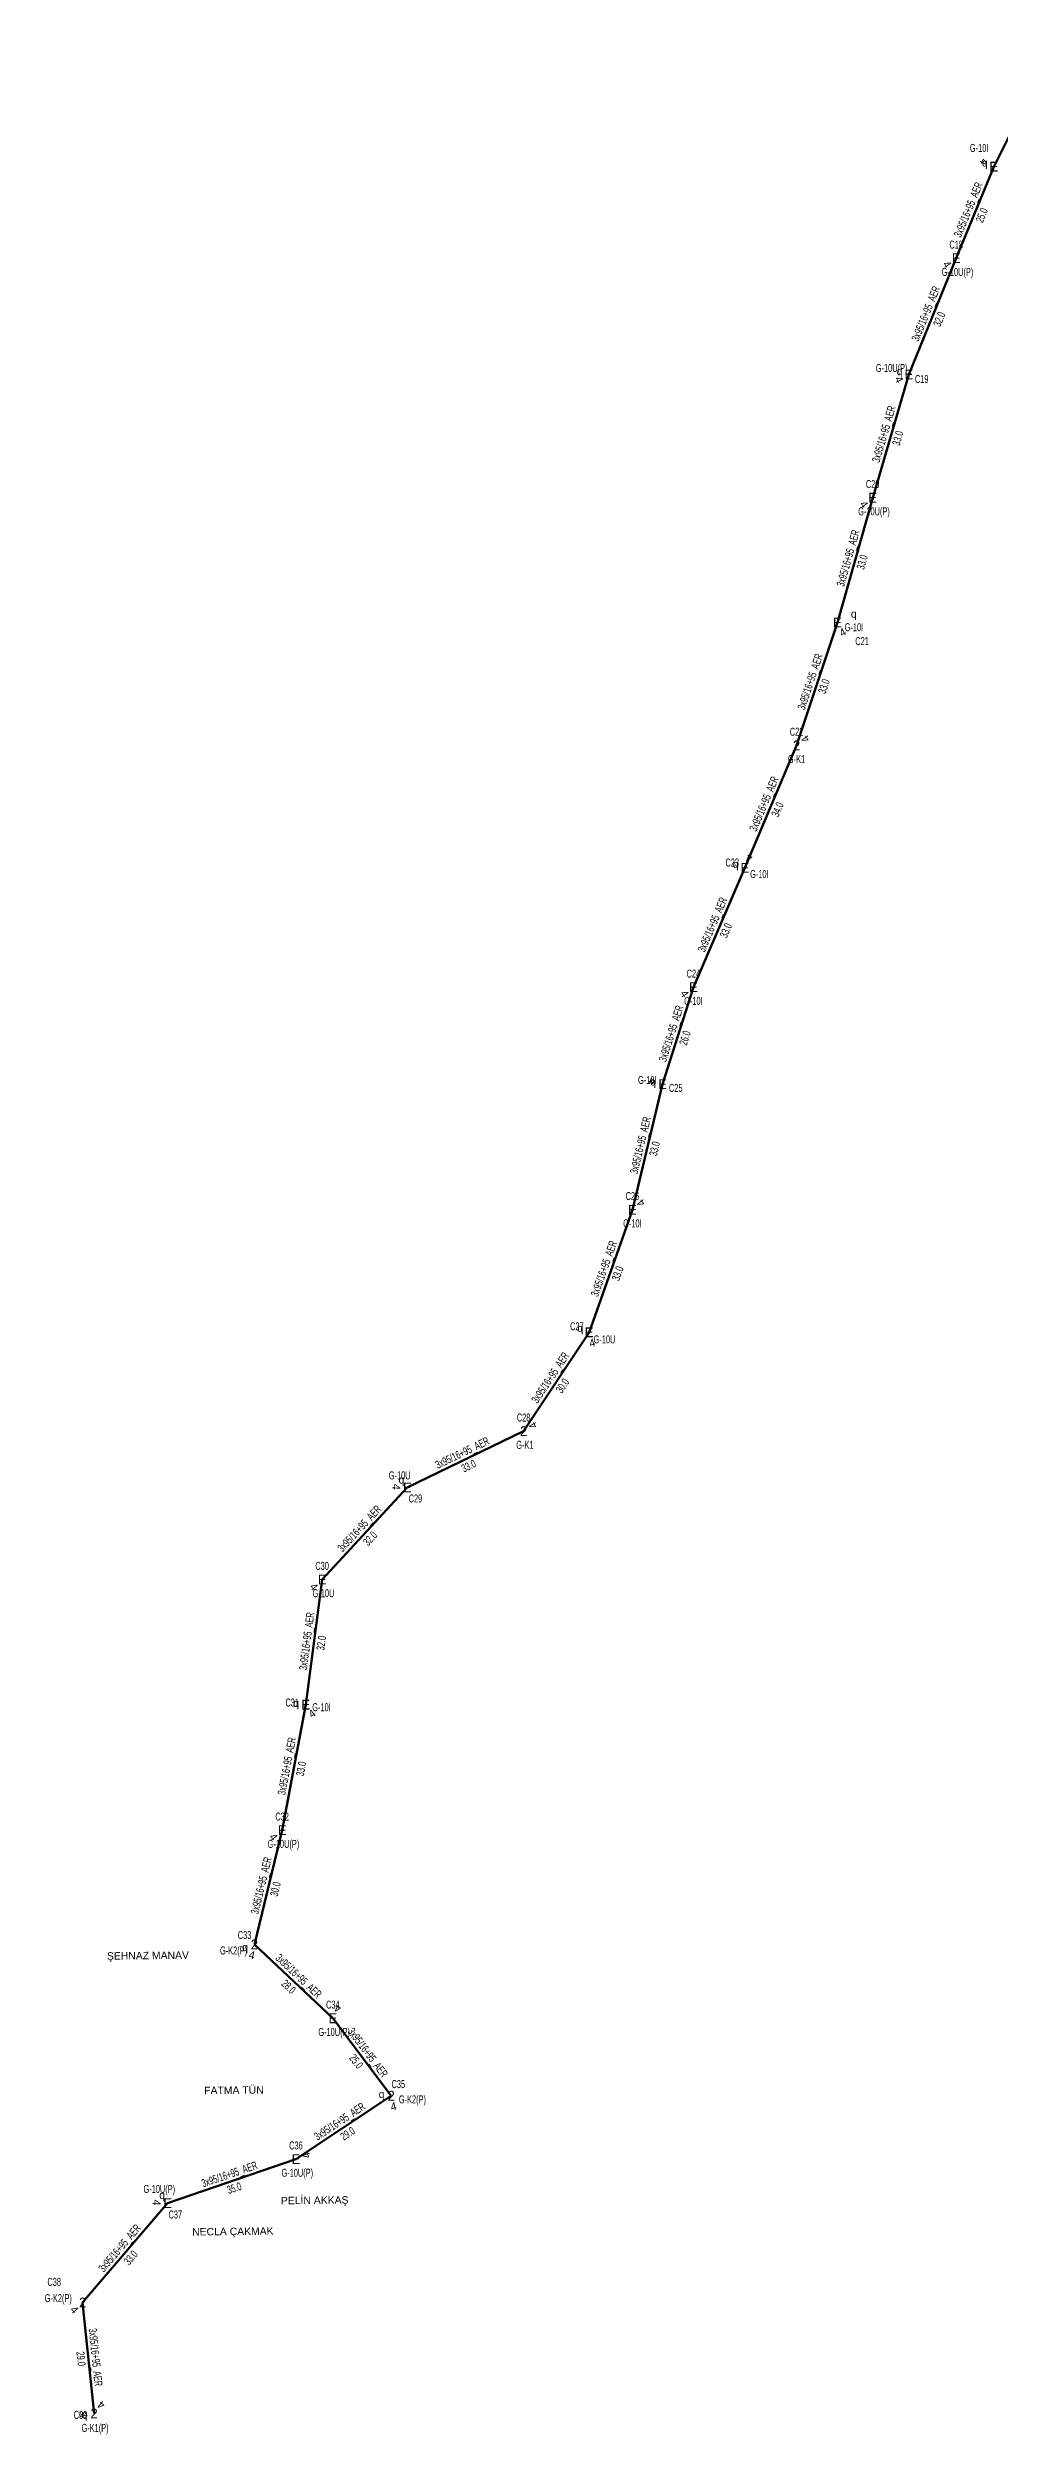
# Model space of a CAD drawing. Header units: millimetres. Extents: x 533588 to 538589, y 4082985 to 4086946.
# Drawn here: x 533954 to 534197, y 4085420 to 4086031 of the extents above; entities that cross this region are included whole.
import ezdxf
from ezdxf.enums import TextEntityAlignment as Align

# ---------------------------------------------------------------- set-up
doc = ezdxf.new("R2010")
doc.units = ezdxf.units.MM
for name, color, linetype, lineweight in [('DIREK_AG_YENI', 108, 'Continuous', 25), ('HAT_AG_HAVAI_YENI', 3, 'Continuous', 50), ('KULLANICI', 1, 'Continuous', 25)]:
    doc.layers.add(name, color=color, linetype=linetype, lineweight=lineweight)
doc.styles.add('Direk', font='B_CAD')
doc.styles.get("Standard").update_dxf_attribs({"font": 'Arial'})

msp = doc.modelspace()

# ---------------------------------------------------------------- linework, layer by layer
at = {"layer": 'HAT_AG_HAVAI_YENI'}
for p, q in [((534211.208, 4086031.423), (534195.979, 4086000.952)), ((534195.979, 4086000.952), (534186.353, 4085977.485)), ((534186.353, 4085977.485), (534174.213, 4085947.71)), ((534174.213, 4085947.71), (534164.947, 4085916.145)), ((534155.913, 4085884.161), (534164.947, 4085916.145)), ((534155.913, 4085884.161), (534145.442, 4085852.688)), ((534145.442, 4085852.688), (534132.175, 4085821.314)), ((534132.175, 4085821.314), (534119.002, 4085790.734)), ((534119.002, 4085790.734), (534111.106, 4085765.89)), ((534111.106, 4085765.89), (534103.359, 4085733.738)), ((534103.359, 4085733.738), (534092.266, 4085702.321)), ((534092.266, 4085702.321), (534075.485, 4085677.008)), ((534075.485, 4085677.008), (534045.677, 4085662.581)), ((534045.677, 4085662.581), (534023.841, 4085638.999)), ((534023.841, 4085638.999), (534019.642, 4085606.941)), ((534019.642, 4085606.941), (534013.59, 4085574.776)), ((534013.59, 4085574.776), (534006.494, 4085545.522)), ((534006.494, 4085545.522), (534026.595, 4085526.593)), ((534026.595, 4085526.593), (534041.552, 4085506.747)), ((534041.552, 4085506.747), (534017.137, 4085490.524)), ((534017.137, 4085490.524), (533984.249, 4085479.228)), ((533984.249, 4085479.228), (533962.47, 4085453.784)), ((533962.47, 4085453.784), (533965.392, 4085425.358))]:
    msp.add_line(p, q, dxfattribs=at)

# ---------------------------------------------------------------- texts
at = {"layer": 'DIREK_AG_YENI', "width": 0.53}
for s, p in [('G-10I', (534192.236699, 4086005.751418)), ('C18', (534186.353, 4085980.985)), ('G-10U(P)', (534186.69021, 4085973.985)), ('G-10U(P)', (534169.804488, 4085949.369288)), ('C19', (534177.516876, 4085946.554837)), ('C20', (534164.947, 4085919.645)), ('G-10U(P)', (534165.28421, 4085912.645)), ('G-10I', (534160.144343, 4085882.963995)), ('C21', (534162.234431, 4085879.400777)), ('C22', (534145.442, 4085856.188)), ('G-K1', (534145.442, 4085849.188)), ('C23', (534128.95596, 4085822.687965)), ('G-10I', (534135.901964, 4085819.723241)), ('C24', (534119.002, 4085794.234)), ('G-10I', (534119.002, 4085787.234)), ('G-10I', (534107.177661, 4085766.986011)), ('C25', (534114.477247, 4085764.949419)), ('C26', (534103.359, 4085737.238)), ('G-10I', (534103.359, 4085730.238)), ('C27', (534089.133589, 4085703.882409)), ('G-10U', (534096.216575, 4085700.51985)), ('C28', (534075.485, 4085680.508)), ('G-K1', (534075.82221, 4085673.508)), ('G-10U', (534043.71903, 4085665.68113)), ('C29', (534047.759586, 4085659.768024)), ('C30', (534023.841, 4085642.499)), ('G-10U', (534024.17821, 4085635.499)), ('C31', (534016.18565, 4085607.492038)), ('G-10I', (534023.683923, 4085606.296606)), ('C32', (534013.59, 4085578.276)), ('G-10U(P)', (534013.92721, 4085571.276)), ('G-K2(P)', (534001.137327, 4085543.96857)), ('C33', (534003.957129, 4085547.933283)), ('C34', (534026.595, 4085530.093)), ('G-10U(P)', (534026.93221, 4085523.093)), ('C35', (534043.372745, 4085509.736128)), ('G-K2(P)', (534046.984306, 4085505.818747)), ('C36', (534017.137, 4085494.024)), ('G-10U(P)', (533982.107959, 4085482.875103)), ('G-10U(P)', (534017.47421, 4085487.024)), ('C37', (533986.21612, 4085476.333101)), ('C38', (533955.174322, 4085459.065104)), ('G-K2(P)', (533956.217439, 4085454.908021)), ('C39', (533961.910351, 4085425.000059)), ('G-K1(P)', (533965.644518, 4085421.668797))]:
    msp.add_text(s, height=2.05, dxfattribs=at).set_placement(p, align=Align.MIDDLE_CENTER)
at = {"layer": 'DIREK_AG_YENI', "color": 32, "style": 'Direk'}
for s, rotation, p in [('4', 244.507825, (534193.451597, 4086002.157086)), ('4', 303.909036, (534184.029212, 4085975.922947)), ('4', 297.184321, (534171.722284, 4085946.430807)), ('4', 307.113736, (534162.71417, 4085914.455482)), ('4', 387.901075, (534157.22325, 4085881.686481)), ('4', 485.798914, (534147.71301, 4085854.325838)), ('4', 516.982086, (534133.269853, 4085823.891071)), ('4', 306.184269, (534116.742057, 4085789.080925)), ('4', 253.389691, (534108.422841, 4085766.69041)), ('4', 488.226427, (534105.5586, 4085735.470558)), ('4', 375.974388, (534093.036581, 4085699.629123)), ('4', 480.980616, (534077.885556, 4085678.449295)), ('4', 266.857957, (534042.881209, 4085662.734472)), ('4', 311.268902, (534021.736458, 4085637.152137)), ('4', 395.142903, (534021.25373, 4085604.651387)), ('4', 308.182692, (534011.389078, 4085573.045121)), ('4', 346.631431, (534005.8466, 4085542.797872)), ('4', 513.501812, (534027.844275, 4085529.098856)), ('4', 371.952972, (534042.131905, 4085504.00771)), ('4', 469.553005, (534019.77553, 4085491.461101)), ('4', 266.817224, (533981.453319, 4085479.38346)), ('4', 311.224358, (533960.364023, 4085451.938774)), ('4', 499.892334, (533967.195833, 4085427.499539)), ('5', 275.869834, (533962.606681, 4085425.071647))]:
    msp.add_text(s, height=2, rotation=rotation, dxfattribs=at).set_placement(p, align=Align.MIDDLE_CENTER)
at = {"layer": 'DIREK_AG_YENI', "color": 4, "style": 'Direk'}
for p in [(534193.702815, 4086001.985916), (534171.853088, 4085948.535116), (534160.122339, 4085886.400581), (534129.875686, 4085822.295404), (534108.697966, 4085766.561844), (534090.028563, 4085703.436292), (534044.189439, 4085664.590269), (534017.173178, 4085607.334598), (534004.097483, 4085544.810167), (534039.087718, 4085507.168088), (533982.843915, 4085481.295785), (533962.905108, 4085425.102328)]:
    msp.add_text('q', height=2, dxfattribs=at).set_placement(p, align=Align.MIDDLE_CENTER)
at = {"layer": 'DIREK_AG_YENI', "style": 'Direk'}
for s, p in [('E', (534195.979, 4086000.952)), ('E', (534186.353, 4085977.485)), ('E', (534174.213, 4085947.71)), ('E', (534164.947, 4085916.145)), ('E', (534155.913, 4085884.161)), ('2', (534145.442, 4085852.688)), ('E', (534132.175, 4085821.314)), ('E', (534119.002, 4085790.734)), ('E', (534111.106, 4085765.89)), ('E', (534103.359, 4085733.738)), ('E', (534092.266, 4085702.321)), ('2', (534075.485, 4085677.008)), ('E', (534045.677, 4085662.581)), ('E', (534023.841, 4085638.999)), ('E', (534019.642, 4085606.941)), ('E', (534013.59, 4085574.776)), ('2', (534006.494, 4085545.522)), ('E', (534026.595, 4085526.593)), ('2', (534041.552, 4085506.747)), ('E', (534017.137, 4085490.524)), ('E', (533984.249, 4085479.228)), ('2', (533962.47, 4085453.784)), ('2', (533965.392, 4085425.358))]:
    msp.add_text(s, height=2.5, dxfattribs=at).set_placement(p, align=Align.MIDDLE_CENTER)
at = {"layer": 'HAT_AG_HAVAI_YENI', "lineweight": 30, "width": 0.53}
for rotation, p in [(427.697155, (534190.379954, 4085989.540847)), (427.817506, (534179.496237, 4085962.918364)), (433.639297, (534168.764412, 4085932.167204)), (434.227158, (534159.611673, 4085900.384499)), (431.599383, (534149.870955, 4085868.693107)), (427.077042, (534138.025614, 4085837.332027)), (426.695005, (534124.807446, 4085806.36014)), (432.370324, (534114.24397, 4085778.569344)), (436.451363, (534106.406173, 4085750.012975)), (430.553575, (534097.010894, 4085718.312235)), (416.456775, (534083.167091, 4085690.134183)), (385.82736, (534060.210487, 4085670.559698)), (407.201404, (534034.134995, 4085651.367398)), (442.538933, (534020.898616, 4085623.080284)), (439.344469, (534015.781024, 4085591.0157)), (436.364895, (534009.216248, 4085560.349217)), (316.720886, (534017.127483, 4085536.676062)), (307.003776, (534034.75276, 4085517.181499)), (393.602536, (534028.874476, 4085499.343409)), (378.956127, (534000.417141, 4085485.67981)), (409.437053, (533972.713906, 4085467.058866)), (275.869831, (533964.776819, 4085439.658341))]:
    msp.add_text('3x95/16+95_AER', height=2.05, rotation=rotation, dxfattribs=at).set_placement(p, align=Align.CENTER)
for s, rotation, p in [('25.0', 427.697155, (534191.952779, 4085988.895694)), ('32.0', 427.817506, (534181.070413, 4085962.276516)), ('33.0', 433.639297, (534170.395575, 4085931.688342)), ('33.0', 434.227158, (534161.247663, 4085899.922398)), ('33.0', 431.599383, (534151.484038, 4085868.156486)), ('34.0', 427.077042, (534139.591364, 4085836.669888)), ('33.0', 426.695005, (534126.368746, 4085805.687577)), ('26.0', 432.370324, (534115.864128, 4085778.054476)), ('33.0', 436.451363, (534108.058865, 4085749.614714)), ('33.0', 430.553575, (534098.613915, 4085717.746262)), ('30.0', 416.456775, (534084.583988, 4085689.194821)), ('33.0', 385.82736, (534060.951111, 4085669.02951)), ('32.0', 407.201404, (534035.382364, 4085650.212378)), ('32.0', 442.538933, (534022.584223, 4085622.859535)), ('33.0', 439.344469, (534017.45171, 4085590.701363)), ('30.0', 436.364895, (534010.868336, 4085559.948463)), ('28.0', 316.720886, (534015.962043, 4085535.438423)), ('25.0', 307.003776, (534033.395147, 4085516.158324)), ('29.0', 393.602536, (534029.815304, 4085497.927485)), ('35.0', 378.956127, (534000.969376, 4085484.072005)), ('33.0', 409.437053, (533974.005383, 4085465.953385)), ('29.0', 275.869831, (533963.085732, 4085439.484484))]:
    msp.add_text(s, height=2.05, rotation=rotation, dxfattribs=at).set_placement(p, align=Align.TOP_CENTER)
at = {"layer": 'KULLANICI', "linetype": 'Continuous', "lineweight": 20}
for s, p in [('ŞEHNAZ MANAV', (533968.700478, 4085541.598531)), ('FATMA TÜN', (533993.6322, 4085507.1414)), ('PELİN AKKAŞ', (534013.285686, 4085478.935008)), ('NECLA ÇAKMAK', (533990.538596, 4085470.928032))]:
    msp.add_text(s, height=1.9069, rotation=0.6437, dxfattribs=at).set_placement(p)

doc.saveas('drawing.dxf')
